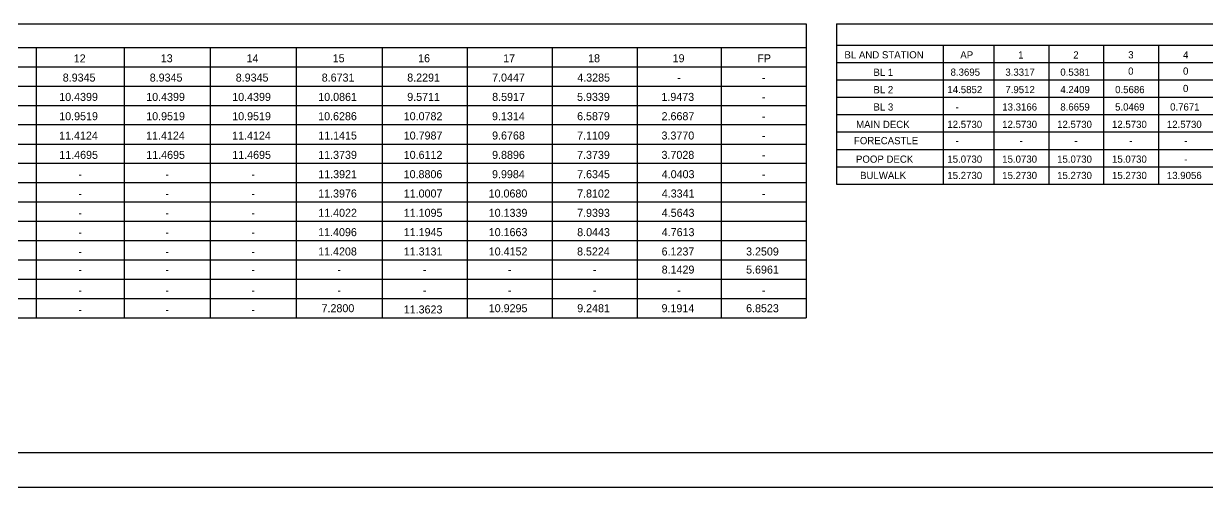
# Model space of a CAD drawing. Extents: x 3 to 181, y 2 to 128.
# Drawn here: x 54.4 to 105.4, y 1.9 to 21.9 of the extents above; entities that cross this region are included whole.
import ezdxf

# ---------------------------------------------------------------- set-up
doc = ezdxf.new("R2010")
doc.units = 0
doc.layers.get('0').update_dxf_attribs({"linetype": 'CONTINUOUS'})
doc.styles.add('MTXPL_CALIBRI', font='txt')
doc.styles.add('MTXPL_CALIBRI_1', font='txt')

# ---------------------------------------------------------------- blocks, each defined once
blk = doc.blocks.new('*U1038')
at = {"style": 'MTXPL_CALIBRI_1'}
blk.add_text('BL AND STATION', height=0.31037, dxfattribs=at).set_placement((89.732, 20.374))
blk = doc.blocks.new('*U1039')
at = {"style": 'MTXPL_CALIBRI_1'}
blk.add_text('AP', height=0.3104, dxfattribs=at).set_placement((94.34, 20.371))
blk = doc.blocks.new('*U1040')
at = {"style": 'MTXPL_CALIBRI_1'}
blk.add_text('1', height=0.31, dxfattribs=at).set_placement((96.834, 20.369))
blk = doc.blocks.new('*U1041')
at = {"style": 'MTXPL_CALIBRI_1'}
blk.add_text('2', height=0.31, dxfattribs=at).set_placement((99.207, 20.369))
blk = doc.blocks.new('*U1042')
at = {"style": 'MTXPL_CALIBRI_1'}
blk.add_text('3', height=0.31, dxfattribs=at).set_placement((101.574, 20.374))
blk = doc.blocks.new('*U1043')
at = {"style": 'MTXPL_CALIBRI_1'}
blk.add_text('4', height=0.31, dxfattribs=at).set_placement((103.938, 20.371))
blk = doc.blocks.new('*U1060')
at = {"style": 'MTXPL_CALIBRI_1'}
blk.add_text('BL 1', height=0.3104, dxfattribs=at).set_placement((90.979, 19.62))
blk = doc.blocks.new('*U1061')
at = {"style": 'MTXPL_CALIBRI'}
blk.add_text('8.3695', height=0.3104, dxfattribs=at).set_placement((93.92, 19.626))
blk = doc.blocks.new('*U1062')
at = {"style": 'MTXPL_CALIBRI'}
blk.add_text('3.3317', height=0.3104, dxfattribs=at).set_placement((96.28, 19.626))
blk = doc.blocks.new('*U1063')
at = {"style": 'MTXPL_CALIBRI'}
blk.add_text('0.5381', height=0.3104, dxfattribs=at).set_placement((98.65, 19.626))
blk = doc.blocks.new('*U1064')
at = {"style": 'MTXPL_CALIBRI'}
blk.add_text('0', height=0.31, dxfattribs=at).set_placement((101.571, 19.673))
blk = doc.blocks.new('*U1065')
at = {"style": 'MTXPL_CALIBRI'}
blk.add_text('0', height=0.31, dxfattribs=at).set_placement((103.936, 19.673))
blk = doc.blocks.new('*U1082')
at = {"style": 'MTXPL_CALIBRI_1'}
blk.add_text('BL 2', height=0.3104, dxfattribs=at).set_placement((90.98, 18.871))
blk = doc.blocks.new('*U1083')
at = {"style": 'MTXPL_CALIBRI'}
blk.add_text('14.5852', height=0.3104, dxfattribs=at).set_placement((93.784, 18.877))
blk = doc.blocks.new('*U1084')
at = {"style": 'MTXPL_CALIBRI'}
blk.add_text('7.9512', height=0.3104, dxfattribs=at).set_placement((96.281, 18.877))
blk = doc.blocks.new('*U1085')
at = {"style": 'MTXPL_CALIBRI'}
blk.add_text('4.2409', height=0.3104, dxfattribs=at).set_placement((98.651, 18.877))
blk = doc.blocks.new('*U1086')
at = {"style": 'MTXPL_CALIBRI'}
blk.add_text('0.5686', height=0.3104, dxfattribs=at).set_placement((101.011, 18.877))
blk = doc.blocks.new('*U1087')
at = {"style": 'MTXPL_CALIBRI'}
blk.add_text('0', height=0.31, dxfattribs=at).set_placement((103.936, 18.924))
blk = doc.blocks.new('*U1104')
at = {"style": 'MTXPL_CALIBRI_1'}
blk.add_text('BL 3', height=0.3104, dxfattribs=at).set_placement((90.981, 18.127))
blk = doc.blocks.new('*U1105')
at = {"style": 'MTXPL_CALIBRI'}
blk.add_text('-', height=0.31, dxfattribs=at).set_placement((94.526, 18.122))
blk = doc.blocks.new('*U1106')
at = {"style": 'MTXPL_CALIBRI'}
blk.add_text('13.3166', height=0.3104, dxfattribs=at).set_placement((96.147, 18.128))
blk = doc.blocks.new('*U1107')
at = {"style": 'MTXPL_CALIBRI'}
blk.add_text('8.6659', height=0.3104, dxfattribs=at).set_placement((98.648, 18.128))
blk = doc.blocks.new('*U1108')
at = {"style": 'MTXPL_CALIBRI'}
blk.add_text('5.0469', height=0.3104, dxfattribs=at).set_placement((101.009, 18.128))
blk = doc.blocks.new('*U1109')
at = {"style": 'MTXPL_CALIBRI'}
blk.add_text('0.7671', height=0.3104, dxfattribs=at).set_placement((103.38, 18.128))
blk = doc.blocks.new('*U1126')
at = {"style": 'MTXPL_CALIBRI_1'}
blk.add_text('MAIN DECK', height=0.3104, dxfattribs=at).set_placement((90.234, 17.377))
blk = doc.blocks.new('*U1127')
at = {"style": 'MTXPL_CALIBRI'}
blk.add_text('12.5730', height=0.3104, dxfattribs=at).set_placement((93.781, 17.379))
blk = doc.blocks.new('*U1128')
at = {"style": 'MTXPL_CALIBRI'}
blk.add_text('12.5730', height=0.3104, dxfattribs=at).set_placement((96.146, 17.379))
blk = doc.blocks.new('*U1129')
at = {"style": 'MTXPL_CALIBRI'}
blk.add_text('12.5730', height=0.3104, dxfattribs=at).set_placement((98.511, 17.379))
blk = doc.blocks.new('*U1130')
at = {"style": 'MTXPL_CALIBRI'}
blk.add_text('12.5730', height=0.3104, dxfattribs=at).set_placement((100.876, 17.379))
blk = doc.blocks.new('*U1131')
at = {"style": 'MTXPL_CALIBRI'}
blk.add_text('12.5730', height=0.3104, dxfattribs=at).set_placement((103.241, 17.379))
blk = doc.blocks.new('*U1148')
at = {"style": 'MTXPL_CALIBRI_1'}
blk.add_text('FORECASTLE', height=0.3104, dxfattribs=at).set_placement((90.142, 16.677))
blk = doc.blocks.new('*U1149')
at = {"style": 'MTXPL_CALIBRI'}
blk.add_text('-', height=0.31, dxfattribs=at).set_placement((94.526, 16.676))
blk = doc.blocks.new('*U1150')
at = {"style": 'MTXPL_CALIBRI'}
blk.add_text('-', height=0.31, dxfattribs=at).set_placement((96.891, 16.676))
blk = doc.blocks.new('*U1151')
at = {"style": 'MTXPL_CALIBRI'}
blk.add_text('-', height=0.31, dxfattribs=at).set_placement((99.256, 16.676))
blk = doc.blocks.new('*U1152')
at = {"style": 'MTXPL_CALIBRI'}
blk.add_text('-', height=0.31, dxfattribs=at).set_placement((101.621, 16.676))
blk = doc.blocks.new('*U1153')
at = {"style": 'MTXPL_CALIBRI'}
blk.add_text('-', height=0.31, dxfattribs=at).set_placement((103.986, 16.676))
blk = doc.blocks.new('*U1170')
at = {"style": 'MTXPL_CALIBRI_1'}
blk.add_text('POOP DECK', height=0.3104, dxfattribs=at).set_placement((90.228, 15.88))
blk = doc.blocks.new('*U1171')
at = {"style": 'MTXPL_CALIBRI'}
blk.add_text('15.0730', height=0.3104, dxfattribs=at).set_placement((93.781, 15.881))
blk = doc.blocks.new('*U1172')
at = {"style": 'MTXPL_CALIBRI'}
blk.add_text('15.0730', height=0.3104, dxfattribs=at).set_placement((96.146, 15.881))
blk = doc.blocks.new('*U1173')
at = {"style": 'MTXPL_CALIBRI'}
blk.add_text('15.0730', height=0.3104, dxfattribs=at).set_placement((98.511, 15.881))
blk = doc.blocks.new('*U1174')
at = {"style": 'MTXPL_CALIBRI'}
blk.add_text('15.0730', height=0.3104, dxfattribs=at).set_placement((100.876, 15.881))
blk = doc.blocks.new('*U1175')
at = {"style": 'MTXPL_CALIBRI'}
blk.add_text('-', height=0.31, dxfattribs=at).set_placement((103.986, 15.875))
blk = doc.blocks.new('*U1192')
at = {"style": 'MTXPL_CALIBRI_1'}
blk.add_text('BULWALK', height=0.3104, dxfattribs=at).set_placement((90.405, 15.18))
blk = doc.blocks.new('*U1193')
at = {"style": 'MTXPL_CALIBRI'}
blk.add_text('15.2730', height=0.3104, dxfattribs=at).set_placement((93.781, 15.178))
blk = doc.blocks.new('*U1194')
at = {"style": 'MTXPL_CALIBRI'}
blk.add_text('15.2730', height=0.3104, dxfattribs=at).set_placement((96.146, 15.178))
blk = doc.blocks.new('*U1195')
at = {"style": 'MTXPL_CALIBRI'}
blk.add_text('15.2730', height=0.3104, dxfattribs=at).set_placement((98.511, 15.178))
blk = doc.blocks.new('*U1196')
at = {"style": 'MTXPL_CALIBRI'}
blk.add_text('15.2730', height=0.3104, dxfattribs=at).set_placement((100.876, 15.178))
blk = doc.blocks.new('*U1197')
at = {"style": 'MTXPL_CALIBRI'}
blk.add_text('13.9056', height=0.3104, dxfattribs=at).set_placement((103.241, 15.178))
blk = doc.blocks.new('*U1228')
at = {"style": 'MTXPL_CALIBRI_1'}
blk.add_text('12', height=0.3448, dxfattribs=at).set_placement((56.522, 20.202))
blk = doc.blocks.new('*U1229')
at = {"style": 'MTXPL_CALIBRI_1'}
blk.add_text('13', height=0.3448, dxfattribs=at).set_placement((60.272, 20.208))
blk = doc.blocks.new('*U1230')
at = {"style": 'MTXPL_CALIBRI_1'}
blk.add_text('14', height=0.3448, dxfattribs=at).set_placement((63.969, 20.204))
blk = doc.blocks.new('*U1231')
at = {"style": 'MTXPL_CALIBRI_1'}
blk.add_text('15', height=0.3448, dxfattribs=at).set_placement((67.682, 20.208))
blk = doc.blocks.new('*U1232')
at = {"style": 'MTXPL_CALIBRI_1'}
blk.add_text('16', height=0.3448, dxfattribs=at).set_placement((71.361, 20.208))
blk = doc.blocks.new('*U1233')
at = {"style": 'MTXPL_CALIBRI_1'}
blk.add_text('17', height=0.3448, dxfattribs=at).set_placement((75.025, 20.204))
blk = doc.blocks.new('*U1234')
at = {"style": 'MTXPL_CALIBRI_1'}
blk.add_text('18', height=0.3448, dxfattribs=at).set_placement((78.686, 20.208))
blk = doc.blocks.new('*U1235')
at = {"style": 'MTXPL_CALIBRI_1'}
blk.add_text('19', height=0.3448, dxfattribs=at).set_placement((82.329, 20.208))
blk = doc.blocks.new('*U1236')
at = {"style": 'MTXPL_CALIBRI_1'}
blk.add_text('FP', height=0.3448, dxfattribs=at).set_placement((85.979, 20.204))
blk = doc.blocks.new('*U1250')
at = {"style": 'MTXPL_CALIBRI'}
blk.add_text('8.9345', height=0.3448, dxfattribs=at).set_placement((56.049, 19.376))
blk = doc.blocks.new('*U1251')
at = {"style": 'MTXPL_CALIBRI'}
blk.add_text('8.9345', height=0.3448, dxfattribs=at).set_placement((59.797, 19.376))
blk = doc.blocks.new('*U1252')
at = {"style": 'MTXPL_CALIBRI'}
blk.add_text('8.9345', height=0.3448, dxfattribs=at).set_placement((63.503, 19.376))
blk = doc.blocks.new('*U1253')
at = {"style": 'MTXPL_CALIBRI'}
blk.add_text('8.6731', height=0.3448, dxfattribs=at).set_placement((67.208, 19.376))
blk = doc.blocks.new('*U1254')
at = {"style": 'MTXPL_CALIBRI'}
blk.add_text('8.2291', height=0.3448, dxfattribs=at).set_placement((70.892, 19.376))
blk = doc.blocks.new('*U1255')
at = {"style": 'MTXPL_CALIBRI'}
blk.add_text('7.0447', height=0.3448, dxfattribs=at).set_placement((74.55, 19.376))
blk = doc.blocks.new('*U1256')
at = {"style": 'MTXPL_CALIBRI'}
blk.add_text('4.3285', height=0.3448, dxfattribs=at).set_placement((78.22, 19.376))
blk = doc.blocks.new('*U1257')
at = {"style": 'MTXPL_CALIBRI'}
blk.add_text('-', height=0.345, dxfattribs=at).set_placement((82.531, 19.37))
blk = doc.blocks.new('*U1258')
at = {"style": 'MTXPL_CALIBRI'}
blk.add_text('-', height=0.345, dxfattribs=at).set_placement((86.172, 19.37))
blk = doc.blocks.new('*U1272')
at = {"style": 'MTXPL_CALIBRI'}
blk.add_text('10.4399', height=0.3448, dxfattribs=at).set_placement((55.898, 18.544))
blk = doc.blocks.new('*U1273')
at = {"style": 'MTXPL_CALIBRI'}
blk.add_text('10.4399', height=0.3448, dxfattribs=at).set_placement((59.646, 18.544))
blk = doc.blocks.new('*U1274')
at = {"style": 'MTXPL_CALIBRI'}
blk.add_text('10.4399', height=0.3448, dxfattribs=at).set_placement((63.352, 18.544))
blk = doc.blocks.new('*U1275')
at = {"style": 'MTXPL_CALIBRI'}
blk.add_text('10.0861', height=0.3448, dxfattribs=at).set_placement((67.059, 18.544))
blk = doc.blocks.new('*U1276')
at = {"style": 'MTXPL_CALIBRI'}
blk.add_text('9.5711', height=0.3448, dxfattribs=at).set_placement((70.892, 18.544))
blk = doc.blocks.new('*U1277')
at = {"style": 'MTXPL_CALIBRI'}
blk.add_text('8.5917', height=0.3448, dxfattribs=at).set_placement((74.553, 18.544))
blk = doc.blocks.new('*U1278')
at = {"style": 'MTXPL_CALIBRI'}
blk.add_text('5.9339', height=0.3448, dxfattribs=at).set_placement((78.21, 18.544))
blk = doc.blocks.new('*U1279')
at = {"style": 'MTXPL_CALIBRI'}
blk.add_text('1.9473', height=0.3448, dxfattribs=at).set_placement((81.845, 18.544))
blk = doc.blocks.new('*U1280')
at = {"style": 'MTXPL_CALIBRI'}
blk.add_text('-', height=0.345, dxfattribs=at).set_placement((86.172, 18.538))
blk = doc.blocks.new('*U1294')
at = {"style": 'MTXPL_CALIBRI'}
blk.add_text('10.9519', height=0.3448, dxfattribs=at).set_placement((55.898, 17.712))
blk = doc.blocks.new('*U1295')
at = {"style": 'MTXPL_CALIBRI'}
blk.add_text('10.9519', height=0.3448, dxfattribs=at).set_placement((59.646, 17.712))
blk = doc.blocks.new('*U1296')
at = {"style": 'MTXPL_CALIBRI'}
blk.add_text('10.9519', height=0.3448, dxfattribs=at).set_placement((63.352, 17.712))
blk = doc.blocks.new('*U1297')
at = {"style": 'MTXPL_CALIBRI'}
blk.add_text('10.6286', height=0.3448, dxfattribs=at).set_placement((67.055, 17.712))
blk = doc.blocks.new('*U1298')
at = {"style": 'MTXPL_CALIBRI'}
blk.add_text('10.0782', height=0.3448, dxfattribs=at).set_placement((70.741, 17.712))
blk = doc.blocks.new('*U1299')
at = {"style": 'MTXPL_CALIBRI'}
blk.add_text('9.1314', height=0.3448, dxfattribs=at).set_placement((74.547, 17.712))
blk = doc.blocks.new('*U1300')
at = {"style": 'MTXPL_CALIBRI'}
blk.add_text('6.5879', height=0.3448, dxfattribs=at).set_placement((78.212, 17.712))
blk = doc.blocks.new('*U1301')
at = {"style": 'MTXPL_CALIBRI'}
blk.add_text('2.6687', height=0.3448, dxfattribs=at).set_placement((81.853, 17.712))
blk = doc.blocks.new('*U1302')
at = {"style": 'MTXPL_CALIBRI'}
blk.add_text('-', height=0.345, dxfattribs=at).set_placement((86.172, 17.706))
blk = doc.blocks.new('*U1316')
at = {"style": 'MTXPL_CALIBRI'}
blk.add_text('11.4124', height=0.3448, dxfattribs=at).set_placement((55.893, 16.877))
blk = doc.blocks.new('*U1317')
at = {"style": 'MTXPL_CALIBRI'}
blk.add_text('11.4124', height=0.3448, dxfattribs=at).set_placement((59.641, 16.877))
blk = doc.blocks.new('*U1318')
at = {"style": 'MTXPL_CALIBRI'}
blk.add_text('11.4124', height=0.3448, dxfattribs=at).set_placement((63.347, 16.877))
blk = doc.blocks.new('*U1319')
at = {"style": 'MTXPL_CALIBRI'}
blk.add_text('11.1415', height=0.3448, dxfattribs=at).set_placement((67.059, 16.88))
blk = doc.blocks.new('*U1320')
at = {"style": 'MTXPL_CALIBRI'}
blk.add_text('10.7987', height=0.3448, dxfattribs=at).set_placement((70.742, 16.88))
blk = doc.blocks.new('*U1321')
at = {"style": 'MTXPL_CALIBRI'}
blk.add_text('9.6768', height=0.3448, dxfattribs=at).set_placement((74.55, 16.88))
blk = doc.blocks.new('*U1322')
at = {"style": 'MTXPL_CALIBRI'}
blk.add_text('7.1109', height=0.3448, dxfattribs=at).set_placement((78.212, 16.88))
blk = doc.blocks.new('*U1323')
at = {"style": 'MTXPL_CALIBRI'}
blk.add_text('3.3770', height=0.3448, dxfattribs=at).set_placement((81.849, 16.88))
blk = doc.blocks.new('*U1324')
at = {"style": 'MTXPL_CALIBRI'}
blk.add_text('-', height=0.345, dxfattribs=at).set_placement((86.172, 16.874))
blk = doc.blocks.new('*U1338')
at = {"style": 'MTXPL_CALIBRI'}
blk.add_text('11.4695', height=0.3448, dxfattribs=at).set_placement((55.9, 16.047))
blk = doc.blocks.new('*U1339')
at = {"style": 'MTXPL_CALIBRI'}
blk.add_text('11.4695', height=0.3448, dxfattribs=at).set_placement((59.648, 16.047))
blk = doc.blocks.new('*U1340')
at = {"style": 'MTXPL_CALIBRI'}
blk.add_text('11.4695', height=0.3448, dxfattribs=at).set_placement((63.354, 16.047))
blk = doc.blocks.new('*U1341')
at = {"style": 'MTXPL_CALIBRI'}
blk.add_text('11.3739', height=0.3448, dxfattribs=at).set_placement((67.057, 16.047))
blk = doc.blocks.new('*U1342')
at = {"style": 'MTXPL_CALIBRI'}
blk.add_text('10.6112', height=0.3448, dxfattribs=at).set_placement((70.741, 16.047))
blk = doc.blocks.new('*U1343')
at = {"style": 'MTXPL_CALIBRI'}
blk.add_text('9.8896', height=0.3448, dxfattribs=at).set_placement((74.55, 16.047))
blk = doc.blocks.new('*U1344')
at = {"style": 'MTXPL_CALIBRI'}
blk.add_text('7.3739', height=0.3448, dxfattribs=at).set_placement((78.212, 16.047))
blk = doc.blocks.new('*U1345')
at = {"style": 'MTXPL_CALIBRI'}
blk.add_text('3.7028', height=0.3448, dxfattribs=at).set_placement((81.85, 16.047))
blk = doc.blocks.new('*U1346')
at = {"style": 'MTXPL_CALIBRI'}
blk.add_text('-', height=0.345, dxfattribs=at).set_placement((86.172, 16.041))
blk = doc.blocks.new('*U1360')
at = {"style": 'MTXPL_CALIBRI'}
blk.add_text('-', height=0.345, dxfattribs=at).set_placement((56.722, 15.209))
blk = doc.blocks.new('*U1361')
at = {"style": 'MTXPL_CALIBRI'}
blk.add_text('-', height=0.345, dxfattribs=at).set_placement((60.471, 15.209))
blk = doc.blocks.new('*U1362')
at = {"style": 'MTXPL_CALIBRI'}
blk.add_text('-', height=0.345, dxfattribs=at).set_placement((64.176, 15.209))
blk = doc.blocks.new('*U1363')
at = {"style": 'MTXPL_CALIBRI'}
blk.add_text('11.3921', height=0.3448, dxfattribs=at).set_placement((67.059, 15.215))
blk = doc.blocks.new('*U1364')
at = {"style": 'MTXPL_CALIBRI'}
blk.add_text('10.8806', height=0.3448, dxfattribs=at).set_placement((70.739, 15.215))
blk = doc.blocks.new('*U1365')
at = {"style": 'MTXPL_CALIBRI'}
blk.add_text('9.9984', height=0.3448, dxfattribs=at).set_placement((74.547, 15.215))
blk = doc.blocks.new('*U1366')
at = {"style": 'MTXPL_CALIBRI'}
blk.add_text('7.6345', height=0.3448, dxfattribs=at).set_placement((78.214, 15.215))
blk = doc.blocks.new('*U1367')
at = {"style": 'MTXPL_CALIBRI'}
blk.add_text('4.0403', height=0.3448, dxfattribs=at).set_placement((81.86, 15.215))
blk = doc.blocks.new('*U1368')
at = {"style": 'MTXPL_CALIBRI'}
blk.add_text('-', height=0.345, dxfattribs=at).set_placement((86.172, 15.209))
blk = doc.blocks.new('*U1382')
at = {"style": 'MTXPL_CALIBRI'}
blk.add_text('-', height=0.345, dxfattribs=at).set_placement((56.722, 14.377))
blk = doc.blocks.new('*U1383')
at = {"style": 'MTXPL_CALIBRI'}
blk.add_text('-', height=0.345, dxfattribs=at).set_placement((60.471, 14.377))
blk = doc.blocks.new('*U1384')
at = {"style": 'MTXPL_CALIBRI'}
blk.add_text('-', height=0.345, dxfattribs=at).set_placement((64.176, 14.377))
blk = doc.blocks.new('*U1385')
at = {"style": 'MTXPL_CALIBRI'}
blk.add_text('11.3976', height=0.3448, dxfattribs=at).set_placement((67.055, 14.383))
blk = doc.blocks.new('*U1386')
at = {"style": 'MTXPL_CALIBRI'}
blk.add_text('11.0007', height=0.3448, dxfattribs=at).set_placement((70.742, 14.383))
blk = doc.blocks.new('*U1387')
at = {"style": 'MTXPL_CALIBRI'}
blk.add_text('10.0680', height=0.3448, dxfattribs=at).set_placement((74.4, 14.383))
blk = doc.blocks.new('*U1388')
at = {"style": 'MTXPL_CALIBRI'}
blk.add_text('7.8102', height=0.3448, dxfattribs=at).set_placement((78.213, 14.383))
blk = doc.blocks.new('*U1389')
at = {"style": 'MTXPL_CALIBRI'}
blk.add_text('4.3341', height=0.3448, dxfattribs=at).set_placement((81.861, 14.383))
blk = doc.blocks.new('*U1390')
at = {"style": 'MTXPL_CALIBRI'}
blk.add_text('-', height=0.345, dxfattribs=at).set_placement((86.172, 14.377))
blk = doc.blocks.new('*U1404')
at = {"style": 'MTXPL_CALIBRI'}
blk.add_text('-', height=0.345, dxfattribs=at).set_placement((56.722, 13.545))
blk = doc.blocks.new('*U1405')
at = {"style": 'MTXPL_CALIBRI'}
blk.add_text('-', height=0.345, dxfattribs=at).set_placement((60.471, 13.545))
blk = doc.blocks.new('*U1406')
at = {"style": 'MTXPL_CALIBRI'}
blk.add_text('-', height=0.345, dxfattribs=at).set_placement((64.176, 13.545))
blk = doc.blocks.new('*U1407')
at = {"style": 'MTXPL_CALIBRI'}
blk.add_text('11.4022', height=0.3448, dxfattribs=at).set_placement((67.058, 13.551))
blk = doc.blocks.new('*U1408')
at = {"style": 'MTXPL_CALIBRI'}
blk.add_text('11.1095', height=0.3448, dxfattribs=at).set_placement((70.743, 13.551))
blk = doc.blocks.new('*U1409')
at = {"style": 'MTXPL_CALIBRI'}
blk.add_text('10.1339', height=0.3448, dxfattribs=at).set_placement((74.403, 13.551))
blk = doc.blocks.new('*U1410')
at = {"style": 'MTXPL_CALIBRI'}
blk.add_text('7.9393', height=0.3448, dxfattribs=at).set_placement((78.213, 13.551))
blk = doc.blocks.new('*U1411')
at = {"style": 'MTXPL_CALIBRI'}
blk.add_text('4.5643', height=0.3448, dxfattribs=at).set_placement((81.86, 13.551))
blk = doc.blocks.new('*U1425')
at = {"style": 'MTXPL_CALIBRI'}
blk.add_text('-', height=0.345, dxfattribs=at).set_placement((56.722, 12.712))
blk = doc.blocks.new('*U1426')
at = {"style": 'MTXPL_CALIBRI'}
blk.add_text('-', height=0.345, dxfattribs=at).set_placement((60.471, 12.712))
blk = doc.blocks.new('*U1427')
at = {"style": 'MTXPL_CALIBRI'}
blk.add_text('-', height=0.345, dxfattribs=at).set_placement((64.176, 12.712))
blk = doc.blocks.new('*U1428')
at = {"style": 'MTXPL_CALIBRI'}
blk.add_text('11.4096', height=0.3448, dxfattribs=at).set_placement((67.055, 12.718))
blk = doc.blocks.new('*U1429')
at = {"style": 'MTXPL_CALIBRI'}
blk.add_text('11.1945', height=0.3448, dxfattribs=at).set_placement((70.743, 12.718))
blk = doc.blocks.new('*U1430')
at = {"style": 'MTXPL_CALIBRI'}
blk.add_text('10.1663', height=0.3448, dxfattribs=at).set_placement((74.404, 12.718))
blk = doc.blocks.new('*U1431')
at = {"style": 'MTXPL_CALIBRI'}
blk.add_text('8.0443', height=0.3448, dxfattribs=at).set_placement((78.216, 12.718))
blk = doc.blocks.new('*U1432')
at = {"style": 'MTXPL_CALIBRI'}
blk.add_text('4.7613', height=0.3448, dxfattribs=at).set_placement((81.86, 12.718))
blk = doc.blocks.new('*U1446')
at = {"style": 'MTXPL_CALIBRI'}
blk.add_text('-', height=0.345, dxfattribs=at).set_placement((56.722, 11.88))
blk = doc.blocks.new('*U1447')
at = {"style": 'MTXPL_CALIBRI'}
blk.add_text('-', height=0.345, dxfattribs=at).set_placement((60.471, 11.88))
blk = doc.blocks.new('*U1448')
at = {"style": 'MTXPL_CALIBRI'}
blk.add_text('-', height=0.345, dxfattribs=at).set_placement((64.176, 11.88))
blk = doc.blocks.new('*U1449')
at = {"style": 'MTXPL_CALIBRI'}
blk.add_text('11.4208', height=0.3448, dxfattribs=at).set_placement((67.055, 11.886))
blk = doc.blocks.new('*U1450')
at = {"style": 'MTXPL_CALIBRI'}
blk.add_text('11.3131', height=0.3448, dxfattribs=at).set_placement((70.743, 11.886))
blk = doc.blocks.new('*U1451')
at = {"style": 'MTXPL_CALIBRI'}
blk.add_text('10.4152', height=0.3448, dxfattribs=at).set_placement((74.404, 11.886))
blk = doc.blocks.new('*U1452')
at = {"style": 'MTXPL_CALIBRI'}
blk.add_text('8.5224', height=0.3448, dxfattribs=at).set_placement((78.21, 11.886))
blk = doc.blocks.new('*U1453')
at = {"style": 'MTXPL_CALIBRI'}
blk.add_text('6.1237', height=0.3448, dxfattribs=at).set_placement((81.853, 11.886))
blk = doc.blocks.new('*U1454')
at = {"style": 'MTXPL_CALIBRI'}
blk.add_text('3.2509', height=0.3448, dxfattribs=at).set_placement((85.493, 11.886))
blk = doc.blocks.new('*U1468')
at = {"style": 'MTXPL_CALIBRI'}
blk.add_text('-', height=0.345, dxfattribs=at).set_placement((56.722, 11.105))
blk = doc.blocks.new('*U1469')
at = {"style": 'MTXPL_CALIBRI'}
blk.add_text('-', height=0.345, dxfattribs=at).set_placement((60.471, 11.105))
blk = doc.blocks.new('*U1470')
at = {"style": 'MTXPL_CALIBRI'}
blk.add_text('-', height=0.345, dxfattribs=at).set_placement((64.176, 11.105))
blk = doc.blocks.new('*U1471')
at = {"style": 'MTXPL_CALIBRI'}
blk.add_text('-', height=0.345, dxfattribs=at).set_placement((67.882, 11.105))
blk = doc.blocks.new('*U1472')
at = {"style": 'MTXPL_CALIBRI'}
blk.add_text('-', height=0.345, dxfattribs=at).set_placement((71.566, 11.105))
blk = doc.blocks.new('*U1473')
at = {"style": 'MTXPL_CALIBRI'}
blk.add_text('-', height=0.345, dxfattribs=at).set_placement((75.228, 11.105))
blk = doc.blocks.new('*U1474')
at = {"style": 'MTXPL_CALIBRI'}
blk.add_text('-', height=0.345, dxfattribs=at).set_placement((78.89, 11.105))
blk = doc.blocks.new('*U1475')
at = {"style": 'MTXPL_CALIBRI'}
blk.add_text('8.1429', height=0.3448, dxfattribs=at).set_placement((81.856, 11.106))
blk = doc.blocks.new('*U1476')
at = {"style": 'MTXPL_CALIBRI'}
blk.add_text('5.6961', height=0.3448, dxfattribs=at).set_placement((85.494, 11.106))
blk = doc.blocks.new('*U1490')
at = {"style": 'MTXPL_CALIBRI'}
blk.add_text('-', height=0.345, dxfattribs=at).set_placement((56.722, 10.216))
blk = doc.blocks.new('*U1491')
at = {"style": 'MTXPL_CALIBRI'}
blk.add_text('-', height=0.345, dxfattribs=at).set_placement((60.471, 10.216))
blk = doc.blocks.new('*U1492')
at = {"style": 'MTXPL_CALIBRI'}
blk.add_text('-', height=0.345, dxfattribs=at).set_placement((64.176, 10.216))
blk = doc.blocks.new('*U1493')
at = {"style": 'MTXPL_CALIBRI'}
blk.add_text('-', height=0.345, dxfattribs=at).set_placement((67.882, 10.216))
blk = doc.blocks.new('*U1494')
at = {"style": 'MTXPL_CALIBRI'}
blk.add_text('-', height=0.345, dxfattribs=at).set_placement((71.566, 10.216))
blk = doc.blocks.new('*U1495')
at = {"style": 'MTXPL_CALIBRI'}
blk.add_text('-', height=0.345, dxfattribs=at).set_placement((75.228, 10.216))
blk = doc.blocks.new('*U1496')
at = {"style": 'MTXPL_CALIBRI'}
blk.add_text('-', height=0.345, dxfattribs=at).set_placement((78.89, 10.216))
blk = doc.blocks.new('*U1497')
at = {"style": 'MTXPL_CALIBRI'}
blk.add_text('-', height=0.345, dxfattribs=at).set_placement((82.531, 10.216))
blk = doc.blocks.new('*U1498')
at = {"style": 'MTXPL_CALIBRI'}
blk.add_text('-', height=0.345, dxfattribs=at).set_placement((86.172, 10.216))
blk = doc.blocks.new('*U1512')
at = {"style": 'MTXPL_CALIBRI'}
blk.add_text('-', height=0.345, dxfattribs=at).set_placement((56.722, 9.383))
blk = doc.blocks.new('*U1513')
at = {"style": 'MTXPL_CALIBRI'}
blk.add_text('-', height=0.345, dxfattribs=at).set_placement((60.471, 9.383))
blk = doc.blocks.new('*U1514')
at = {"style": 'MTXPL_CALIBRI'}
blk.add_text('-', height=0.345, dxfattribs=at).set_placement((64.176, 9.383))
blk = doc.blocks.new('*U1515')
at = {"style": 'MTXPL_CALIBRI'}
blk.add_text('7.2800', height=0.3448, dxfattribs=at).set_placement((67.201, 9.442))
blk = doc.blocks.new('*U1516')
at = {"style": 'MTXPL_CALIBRI'}
blk.add_text('11.3623', height=0.3448, dxfattribs=at).set_placement((70.742, 9.389))
blk = doc.blocks.new('*U1517')
at = {"style": 'MTXPL_CALIBRI'}
blk.add_text('10.9295', height=0.3448, dxfattribs=at).set_placement((74.405, 9.442))
blk = doc.blocks.new('*U1518')
at = {"style": 'MTXPL_CALIBRI'}
blk.add_text('9.2481', height=0.3448, dxfattribs=at).set_placement((78.216, 9.442))
blk = doc.blocks.new('*U1519')
at = {"style": 'MTXPL_CALIBRI'}
blk.add_text('9.1914', height=0.3448, dxfattribs=at).set_placement((81.85, 9.442))
blk = doc.blocks.new('*U1520')
at = {"style": 'MTXPL_CALIBRI'}
blk.add_text('6.8523', height=0.3448, dxfattribs=at).set_placement((85.494, 9.442))

msp = doc.modelspace()

# ---------------------------------------------------------------- linework, layer by layer
for p, q in [((6.222, 21.869), (88.086, 21.869)), ((88.086, 21.869), (88.086, 9.197)), ((89.385, 21.869), (143.466, 21.869)), ((89.385, 21.869), (89.385, 14.958)), ((89.385, 20.951), (143.466, 20.951)), ((93.989, 20.951), (93.989, 14.958)), ((96.167, 20.951), (96.167, 14.958)), ((98.532, 20.951), (98.532, 14.958)), ((100.897, 20.951), (100.897, 14.958)), ((103.262, 20.951), (103.262, 14.958)), ((6.222, 20.848), (88.086, 20.848)), ((54.91, 20.848), (54.91, 9.197)), ((58.701, 20.848), (58.701, 9.197)), ((62.407, 20.848), (62.407, 9.197)), ((66.112, 20.848), (66.112, 9.197)), ((69.818, 20.848), (69.818, 9.197)), ((73.48, 20.848), (73.48, 9.197)), ((77.142, 20.848), (77.142, 9.197)), ((80.804, 20.848), (80.804, 9.197)), ((84.424, 20.848), (84.424, 9.197)), ((6.222, 20.016), (88.086, 20.016)), ((89.385, 20.202), (143.466, 20.202)), ((89.385, 19.453), (143.466, 19.453)), ((6.222, 19.184), (88.086, 19.184)), ((89.385, 18.704), (143.466, 18.704)), ((6.222, 18.352), (88.086, 18.352)), ((89.385, 17.954), (143.466, 17.954)), ((6.222, 17.52), (88.086, 17.52)), ((89.385, 17.205), (143.466, 17.205)), ((6.222, 16.687), (88.086, 16.687)), ((89.385, 16.456), (143.466, 16.456)), ((6.222, 15.855), (88.086, 15.855)), ((89.385, 15.707), (143.466, 15.707)), ((6.222, 15.023), (88.086, 15.023)), ((89.385, 14.958), (143.466, 14.958)), ((6.222, 14.191), (66.112, 14.191)), ((66.112, 14.191), (69.818, 14.191)), ((69.818, 14.191), (88.086, 14.191)), ((6.222, 13.358), (88.086, 13.358)), ((6.222, 12.526), (69.818, 12.526)), ((69.818, 12.526), (73.48, 12.526)), ((73.48, 12.526), (88.086, 12.526)), ((6.222, 11.694), (88.086, 11.694)), ((6.222, 10.862), (88.086, 10.862)), ((6.222, 10.029), (88.086, 10.029)), ((6.222, 9.197), (88.086, 9.197)), ((4.493, 3.401), (179.843, 3.401)), ((2.993, 1.901), (181.343, 1.901))]:
    msp.add_line(p, q)
at = {"color": 8}
msp.add_line((89.385, 21.869), (89.385, 21.869), dxfattribs=at)

# ---------------------------------------------------------------- block references
for name, p in [('*U1228', (0, 0)), ('*U1229', (0, 0)), ('*U1230', (0, 0)), ('*U1231', (0, 0)), ('*U1232', (0, 0)), ('*U1233', (0, 0)), ('*U1234', (0, 0)), ('*U1235', (0, 0)), ('*U1236', (0, 0)), ('*U1038', (0, 0)), ('*U1039', (0.384, 0)), ('*U1040', (0.384, 0)), ('*U1041', (0.384, 0)), ('*U1042', (0.384, 0)), ('*U1043', (0.384, 0)), ('*U1060', (0, 0)), ('*U1061', (0.384, 0)), ('*U1062', (0.384, 0)), ('*U1063', (0.384, 0)), ('*U1064', (0.384, 0)), ('*U1065', (0.384, 0)), ('*U1250', (0, 0)), ('*U1251', (0, 0)), ('*U1252', (0, 0)), ('*U1253', (0, 0)), ('*U1254', (0, 0)), ('*U1255', (0, 0)), ('*U1256', (0, 0)), ('*U1257', (0, 0)), ('*U1258', (0, 0)), ('*U1272', (0, 0)), ('*U1273', (0, 0)), ('*U1274', (0, 0)), ('*U1275', (0, 0)), ('*U1276', (0, 0)), ('*U1277', (0, 0)), ('*U1278', (0, 0)), ('*U1279', (0, 0)), ('*U1082', (0, 0)), ('*U1083', (0.384, 0)), ('*U1084', (0.384, 0)), ('*U1085', (0.384, 0)), ('*U1086', (0.384, 0)), ('*U1087', (0.384, 0)), ('*U1280', (0, 0)), ('*U1104', (0, 0)), ('*U1106', (0.384, 0)), ('*U1107', (0.384, 0)), ('*U1108', (0.384, 0)), ('*U1109', (0.384, 0)), ('*U1294', (0, 0)), ('*U1295', (0, 0)), ('*U1296', (0, 0)), ('*U1297', (0, 0)), ('*U1298', (0, 0)), ('*U1299', (0, 0)), ('*U1300', (0, 0)), ('*U1301', (0, 0)), ('*U1302', (0, 0)), ('*U1105', (0, 0)), ('*U1126', (0, 0)), ('*U1127', (0.384, 0)), ('*U1128', (0.384, 0)), ('*U1129', (0.384, 0)), ('*U1130', (0.384, 0)), ('*U1131', (0.384, 0)), ('*U1316', (0, 0)), ('*U1317', (0, 0)), ('*U1318', (0, 0)), ('*U1319', (0, 0)), ('*U1320', (0, 0)), ('*U1321', (0, 0)), ('*U1322', (0, 0)), ('*U1323', (0, 0)), ('*U1324', (0, 0)), ('*U1148', (0, 0)), ('*U1338', (0, 0)), ('*U1339', (0, 0)), ('*U1340', (0, 0)), ('*U1341', (0, 0)), ('*U1342', (0, 0)), ('*U1343', (0, 0)), ('*U1344', (0, 0)), ('*U1345', (0, 0)), ('*U1149', (0, 0)), ('*U1150', (0.384, 0)), ('*U1151', (0.384, 0)), ('*U1152', (0.384, 0)), ('*U1153', (0.384, 0)), ('*U1346', (0, 0)), ('*U1170', (0, 0)), ('*U1171', (0.384, 0)), ('*U1172', (0.384, 0)), ('*U1173', (0.384, 0)), ('*U1174', (0.384, 0)), ('*U1175', (0.384, 0)), ('*U1360', (0, 0)), ('*U1361', (0, 0)), ('*U1362', (0, 0)), ('*U1363', (0, 0)), ('*U1364', (0, 0)), ('*U1365', (0, 0)), ('*U1366', (0, 0)), ('*U1367', (0, 0)), ('*U1368', (0, 0)), ('*U1192', (0, 0)), ('*U1193', (0.384, 0)), ('*U1194', (0.384, 0)), ('*U1195', (0.384, 0)), ('*U1196', (0.384, 0)), ('*U1197', (0.384, 0)), ('*U1382', (0, 0)), ('*U1383', (0, 0)), ('*U1384', (0, 0)), ('*U1385', (0, 0)), ('*U1386', (0, 0)), ('*U1387', (0, 0)), ('*U1388', (0, 0)), ('*U1389', (0, 0)), ('*U1390', (0, 0)), ('*U1407', (0, 0)), ('*U1408', (0, 0)), ('*U1409', (0, 0)), ('*U1410', (0, 0)), ('*U1411', (0, 0)), ('*U1404', (0, 0)), ('*U1405', (0, 0)), ('*U1406', (0, 0)), ('*U1425', (0, 0)), ('*U1426', (0, 0)), ('*U1427', (0, 0)), ('*U1428', (0, 0)), ('*U1429', (0, 0)), ('*U1430', (0, 0)), ('*U1431', (0, 0)), ('*U1432', (0, 0)), ('*U1446', (0, 0)), ('*U1447', (0, 0)), ('*U1448', (0, 0)), ('*U1449', (0, 0)), ('*U1450', (0, 0)), ('*U1451', (0, 0)), ('*U1452', (0, 0)), ('*U1453', (0, 0)), ('*U1454', (0, 0)), ('*U1468', (0, 0)), ('*U1469', (0, 0)), ('*U1470', (0, 0)), ('*U1471', (0, 0)), ('*U1472', (0, 0)), ('*U1473', (0, 0)), ('*U1474', (0, 0)), ('*U1475', (0, 0)), ('*U1476', (0, 0)), ('*U1490', (0, 0)), ('*U1491', (0, 0)), ('*U1492', (0, 0)), ('*U1493', (0, 0)), ('*U1494', (0, 0)), ('*U1495', (0, 0)), ('*U1496', (0, 0)), ('*U1497', (0, 0)), ('*U1498', (0, 0)), ('*U1515', (0, 0)), ('*U1516', (0, 0)), ('*U1517', (0, 0)), ('*U1518', (0, 0)), ('*U1519', (0, 0)), ('*U1520', (0, 0)), ('*U1512', (0, 0)), ('*U1513', (0, 0)), ('*U1514', (0, 0))]:
    msp.add_blockref(name, p)

doc.saveas('drawing.dxf')
